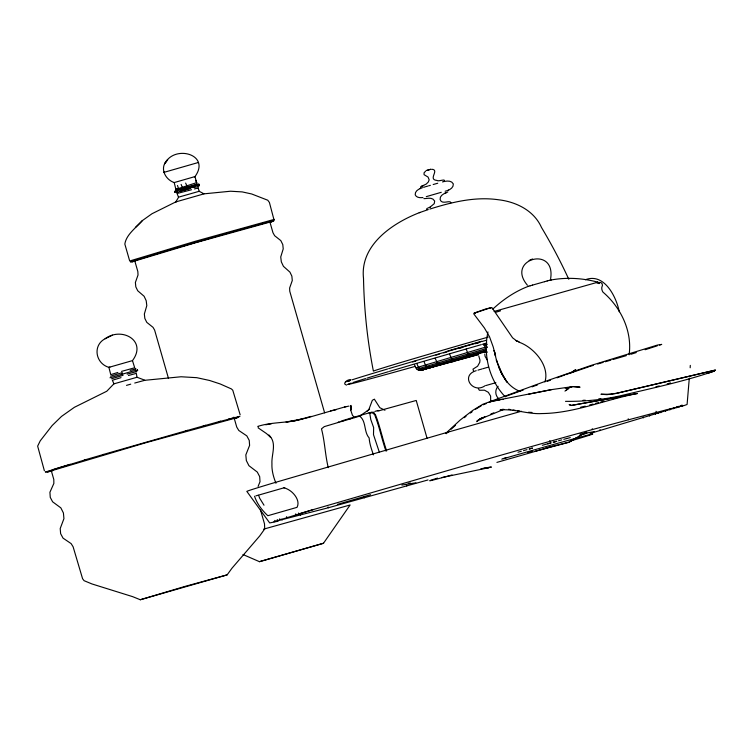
<?xml version="1.0" encoding="UTF-8"?>
<svg xmlns="http://www.w3.org/2000/svg" width="753" height="753" viewBox="0 0 753 753"><rect width="100%" height="100%" fill="white"/><g stroke="black" fill="none" stroke-linecap="round" stroke-linejoin="round"><path stroke-width="1.13" d="M199.216 185.831L199.338 184.381L194.509 185.379L178.386 190.293L174.611 191.911L175.063 192.495M689.306 378.091L687.094 404.483L683.329 405.848M690.172 367.765L690.294 365.384M490.655 308.344L490.843 307.685L474.305 313.154L475.388 313.502M174.611 191.911L174.677 191.177M176.842 188.739L175.882 189.37L174.197 182.565C164.643 179.318 159.212 167.222 167.684 159.74L164.813 163.693C174.065 144.369 211.235 154.196 194.999 176.578L196.712 183.026L195.78 180.334M487.944 331.941C483.021 354.748 488.97 379.794 505.216 396.812M629.113 354.776C632.379 331.094 620.754 307.262 602.974 292.136C602.052 290.752 601.628 289.058 601.798 287.411C603.906 283.796 600.63 280.7 597.167 283.326M478.324 388.557L479.35 390.27L484.48 390.186L488.33 392.322L490.598 396.087L490.674 400.492M519.024 341.711L516.087 340.657L517.17 341.297L512.605 337.833L491.925 307.61L486.165 308.824L474.126 313.107L473.797 313.907L484.424 327.997L489.488 336.704L493.215 346.982L495.587 356.178L494.241 350.578C497.404 366.391 503.616 385.131 520.059 391.409M258.091 486.41L260.011 481.722L259.681 476.649L257.31 472.093L248.923 465.683L246.344 460.563L245.826 454.906L249.601 445.399L249.243 440.401L246.815 435.874L238.805 430.481L236.743 427.083L233.891 417.134M174.197 182.565L194.999 176.578L194.396 176.804M190.387 188.542L179.572 191.366L185.511 189.775L189.972 188.081L190.33 187.271L199.338 184.381M175.882 189.37L196.749 182.621M176.381 201.813L175.722 201.964L178.668 197.145L199.197 191.29L203.978 193.841L230.569 191.224L242.212 191.902L251.662 193.973L267.786 200.232L269.414 202.472L273.951 219.66M544.918 381.969C550.076 365.591 533.35 346.804 518.516 342.013M263.569 529.152L350.117 504.981L323.461 543.299L259.456 561.672L242.974 554.519M484.141 343.886L486.071 350.757L485.629 351.689L473.176 355.397L476.715 354.484M599.369 283.354L599.557 282.968M259.456 561.672L323.583 543.214M51.27 470.625L53.802 479.463L53.858 483.435L49.924 492.255L50.263 497.385L52.616 501.809L60.852 507.88L63.412 512.953L63.93 518.657L60.212 528.531L60.626 533.651L63.036 538.131L71.111 543.6L73.097 546.744L82.576 578.709L84.082 580.685L92.017 583.97L132.641 596.649L140.293 599.746L227.124 574.878L231.98 568.204L259.719 535.948L264.708 528.954L264.51 523.909L260.425 509.677M498.1 386.289C494.919 389.536 495.013 395.165 498.307 398.299M420.701 186.791L420.748 187.789M450.953 202.83C450.162 199.479 441.672 205.324 440.11 199.46C439.62 195.102 444.675 193.389 447.837 191.959M203.922 193.888L175.788 201.917L151.984 213.739L142.298 220.648C136.265 227.679 126.24 234.456 124.838 244.076L129.695 260.99L195.168 241.327L274.271 219.387M350.201 406.215L351.011 405.396L350.691 410.121L350.87 406.234L350.973 410.903L352.442 415.27L354.578 417.623M142.524 220.46L135.389 227.434M446.237 433.69L448.75 431.403M451.16 429.21L455.471 425.276M445.588 433.512L460.13 420.099L472.62 410.479L482.795 404.286L544.777 381.536L590.794 365.516L657.35 345.09L661.718 344.394L659.506 345.1M572.562 372.189L574.831 370.147L570.548 373.083M482.024 417.642L479.567 419.835L484.678 416.946M366.984 411.26L369.61 408.964M492.82 309.088C503.239 299.43 515.221 291.27 528.559 286.253M198.519 162.45L163.627 172.456L164.436 172.258M271.099 221.608L268.2 222.088M476.837 421.689L479.925 419.054M464.337 417.67L466.013 416.277M427.177 208.317L426.678 208.967L427.243 209.616M564.966 391.099L568.76 388.332L565.917 390.412M550.641 278.666C555.874 244.932 505.291 259.277 527.439 285.246M572.628 372.311L575.791 369.827L572.158 372.5M425.784 170.969L424.061 172.823L424.061 174.677L428.033 177.04L429.172 179.835L428.297 182.019L426.236 184.071L421.256 186.415L423.647 185.577M121.506 371.398L134.693 367.765L132.472 360.612C147.466 340.62 121.591 326.538 105.279 338.652C92.355 345.269 95.443 363.464 108.903 367.36L110.747 374.627L117.892 372.453M470.39 413.049L472.14 411.759M475.642 409.171L481.233 405.829M360.179 415.75L368.735 409.83L372.302 400.38L373.526 399.551M476.884 420.965L480.687 418.404M136.509 371.013L137.63 370.316L137.328 369.497M576.214 437.917L569.202 442.086L555.083 445.682M578.219 436.721L586.248 431.958M586.088 432.09L568.967 442.284L535.364 451.207M422.48 187.685C419.27 188.683 414.762 190.829 415.214 194.839C416.437 197.747 420.221 197.917 422.922 197.531M444.166 181.473C446.284 178.019 438.425 182.047 436.759 180.4C427.6 179.478 439.997 169.707 431.714 169.265M445.164 191.234C448.741 190.443 453.692 188.241 453.325 183.92C451.348 180.005 445.992 180.927 442.491 181.925M429.897 207.254L434.236 203.668L434.66 201.023C432.269 196.674 427.384 198.679 423.864 198.651M484.791 416.814L480.207 419.082L503.889 409.34M105.109 338.737L112.423 335.179M198.143 188.005L199.197 191.29M585.392 279.74C604.198 272.454 616.378 296.814 619.267 311.78M590.07 433.474L682.755 405.641C558.83 437.22 436.279 474.108 313.408 509.555L273.904 521.735L328.308 507.776L428.024 479.953M278.036 521.208L269.687 522.94L246.815 491.361L248.895 490.561A115.247 1.205 -16 0 1 271.842 483.435L443.639 433.399A256.952 2.692 -16 0 1 521.387 411.251M420.033 212.421C392.699 222.926 359.765 244.989 363.511 278.412C364.113 309.53 367.37 340.61 373.394 371.154A108.658 1.139 -16 0 1 488.17 337.099M529.124 260.463L532.531 258.985M490.73 414.141L493.808 412.823M338.248 422.122L339.095 421.878M140.293 599.746L185.031 586.399L227.124 574.878M483.153 404.794L486.137 403.627M489.121 402.46L492.095 401.293M551.187 279.89L550.688 279.994M597.167 282.46L597.891 282.177C582.493 278.036 566.058 277.104 550.387 280.135M135.267 369.111L135.982 368.838L130.156 370.401M136.039 371.775L136.754 371.502L127.144 374.128M446.501 192.627L444.872 193.229M427.93 207.988L430.245 207.131M414.442 364.725L415.948 367.859L485.101 347.255M415.948 367.859L416.936 369.196L485.525 348.761M416.936 369.196L418.329 370.099L485.864 349.985M486.109 350.973L421.595 370.184L418.329 370.099M234.249 418.122L236.263 417.388M237.844 417.106L239.934 416.343L218.671 421.784M235.162 418.461L238.23 417.331L145.734 442.745L47.383 471.99L52.352 470.917M547.262 381.338L550.509 380.161M557.004 377.808L564.581 375.06M519.937 391.221L523.231 390.026M532.013 386.854L537.51 384.868M495.305 400.135L498.514 398.968M504.934 396.652L518.836 391.616M419.976 188.608L420.494 188.419M448.044 190.34L448.562 190.151M428.278 209.569L419.223 212.713M350.992 379.766C348.074 378.721 341.335 384.021 346.644 385.075M707.227 373.516L714.531 371.003C684.016 381.536 652.211 388.068 620.867 395.702C602.72 399.787 584.102 401.594 565.512 401.34M565.691 374.683L588.931 366.758M269.941 222.116L274.12 220.563L261.733 223.782M269.715 222.512L272.859 221.297L195.733 242.692L131.897 261.865L135.163 261.103M630.76 354.334L636.285 352.564M645.133 349.721L657.294 345.815M132.104 360.725L108.903 367.36L109.919 367.125M52.098 469.891L58.527 467.858M233.458 418.536L236.8 417.482M590.004 366.41L593.251 365.384M304.683 418.574L346.267 406.507M476.207 370.683C459.979 375.323 472.63 394.327 484.97 385.809M175.618 190.311L198.208 183.873M176.287 192.683L178.508 191.996L176.249 192.1L175.873 190.782M144.19 257.46L133.149 261.131L135.286 260.632M495.549 312.344L500.557 310.82M59.591 467.519L70.245 464.29M341.081 421.162L342.634 420.692M423.628 187.328L425.407 186.791M426.302 196.637L441.267 192.307M429.859 209.052C452.007 202.105 475.209 196.401 498.571 199.771C516.125 201.813 533.999 210.539 541.473 227.434C551.488 244.198 560.627 261.489 568.779 279.241M85.475 459.754L45.406 472.046L47.213 471.773M313.408 509.555L298.743 513.904L298.499 513.047M152.191 255.003L180.541 246.72M165.302 251.173L130.438 261.912L133.77 261.131M426.179 186.565L427.704 186.113M485.064 345.175L486.73 344.686M477.986 370.147L479.52 369.695M120.998 377.639L112.357 380.246L113.995 383.87M84.364 460.027L103.594 454.436M428.589 185.85L430.358 185.342M528.399 286.3L530.263 285.764M494.156 311.45L597.891 282.177M480.282 369.469L482.052 368.951M485.854 385.555L495.86 382.684M597.571 364.019L603.097 362.4M605.308 361.76L610.843 360.141M613.055 359.501L626.336 355.623M255.888 495.85L258.213 495.182M337.41 504.388L370.589 494.702M179.694 246.937L211.659 237.732M181.633 246.41L227.34 233.279M122.315 372.622L110.54 376.189M137.63 370.316L133.968 370.768L109.994 377.799M123.078 375.295L111.529 378.797M103.17 454.511L187.544 430.349M530.131 285.801L532.587 285.086M447.094 351.18L481.581 341.25M486.071 350.757L419.958 370.448L478.324 354.644M484.631 351.858L484.857 352.583L486.984 351.971M487.135 352.122L484.857 352.583M482.937 368.697L488.575 367.078M503.211 458.568L506.59 457.589M191.535 189.747L177.049 193.493L178.517 197.22M126.504 385.367L130.74 384.162M532.484 285.114L544.617 281.678M475.981 354.324L423.723 368.848M478.089 354.512L422.038 370.043L423.628 369.789M284.728 487.605L258.59 495.116L259.653 498.185L264.002 505.216M433.182 184.523L437.728 183.233M566.463 388.294L572.958 386.571L579.848 387.155L572.958 386.571L551.591 389.612L490.034 401.622L500.02 399.862M517.96 452.224L521.34 451.254M523.504 450.642L526.968 449.654M532.456 448.091L529.095 449.042A80.693 0.847 -16 0 1 532.324 448.176M483.652 345.345L487.153 344.366M542.329 445.305L551.102 442.839M189.972 188.081L194.895 186.706L195.253 185.887L194.509 185.379M226.389 233.581L241.769 229.223M128.434 375.502L136.321 373.366L137.018 377.262L145.047 380.274L181.031 376.764L196.787 377.677L209.579 380.472L220.205 383.964L231.397 388.925L232.781 390.252L240.141 414.752M134.74 383.032L144.689 380.331M544.541 281.697L547.28 280.935M185.85 430.867L205.644 425.294M240.282 229.684L264.068 223.095M547.167 280.963L549.408 280.342M372.189 412.032L368.989 412.917M360.64 415.844L324.308 426.612L321.475 428.843C324.863 441.719 325.108 454.727 328.261 467.651M369.714 413.341L374.241 412.079M378.778 410.827L416.23 400.464L427.064 438.265M556.392 441.371L553.22 442.246A80.693 0.847 -16 0 1 556.844 441.286M558.51 440.778L561.682 439.903M563.799 439.31L566.981 438.425M203.272 426.01L220.544 421.2M193.681 187.61L198.613 186.283L197.926 184.457M194.462 188.937L198.406 187.883M549.266 280.38L550.857 279.947M253.3 226.079L260.679 224.074M311.177 416.371L293.726 421.106L286.036 422.009L303.374 418.743C288.54 423.337 272.577 421.633 257.761 426.405L258.392 426.885M589.693 404.973L593.035 404.079M595.265 403.476L598.616 402.582M600.847 401.989L604.188 401.085M613.111 398.704L619.804 396.906L571.461 405.396L569.136 404.596L571.113 405.5L637.518 393.48C605.581 399.532 574.821 413.209 542.009 413.557C527.844 414.479 514.139 408.474 500.096 410.027L503.06 409.246M655.872 386.826L659.261 385.931M667.177 383.842L670.575 382.948M377.874 410.62L375.098 411.336M582.643 434.217L586.879 433.126M568.694 387.786L570.84 387.24L565.239 388.143M228.234 419.223L234.522 417.651M48.305 471.5L50.479 470.954M377.375 410.818L378.599 410.507M527.712 452.478L532.277 451.339M545.963 447.941L552.806 446.247M344.545 407.091L348.78 406.102M480.772 468.903L485.101 467.914M580.732 407.185L585.232 406.168M330.548 410.865L336.064 409.745M528.521 394.214L551.591 389.612M441.55 477.628L489.083 467.641L486.786 467.82M346.305 381.564L345.674 381.686L349.401 381.009M579.923 434.199L594.202 431.62M182.057 188.937L190.33 187.271L189.596 186.763M483.831 468.394L491.398 467.048L486.786 467.651M265.724 424.767L271.212 423.854M401.867 485.064L415.872 482.833M408.22 483.379L410.451 483.031M423.93 369.328C420.268 370.561 417.877 366.777 416.964 363.793M429.869 368.179L426.989 368.001M430.462 367.285C426.876 368.349 424.937 364.32 424.014 361.581M439.912 365.45L437.493 365.139M137.018 377.262L113.872 383.861L106.785 391.231L74.396 407.298L61.52 416.409L52.145 425.558L40.238 440.825L37.65 446.124L44.389 470.804M440.74 364.188L439.573 364.301L437.286 362.814L435.13 358.24M342.916 421.2L342.559 420.635L350.107 418.357L350.277 418.932L349.797 418.442L369.685 412.7L370.768 419.477L373.648 427.591L373.497 434.679L379.258 451.941M598.673 398.939L600.903 398.723M453.052 361.798L451.254 361.318M583.001 400.314L585.269 400.229M454.068 360.254L451.461 358.635L449.503 353.91M498.966 399.476L503.409 399.438M528.474 412.268L531.995 412.446M468.413 357.468L466.709 355.67M508.595 409.256L510.779 409.623M512.972 409.98L515.165 410.338M517.358 410.705L519.551 411.063M469.543 355.745L467.914 353.835L466.239 349.044M283.928 487.822L286.074 488.509A15.606 10.843 45.6 0 1 292.249 492.434C296.117 496.029 299.835 502.063 297.04 507.343L267.833 515.72C262.091 510.383 257.008 503.757 254.552 496.246M377.95 410.432L378.815 410.799M384.962 410.253L379.813 407.693L374.316 399.109M181.689 189.756L182.433 190.255M258.091 427.808L266.477 433.559L270.732 437.408L268.793 435.027C277.415 442.83 271.325 454.106 271.937 463.754C271.626 470.484 273.48 477.063 275.946 483.257M473.543 371.078L472.988 369.149L477.609 366.212L479.746 362.362L479.99 360.16L478.776 355.934M121.882 373.384L122.626 373.968M359.642 416.117C366.504 421.228 363.614 431.695 369.139 437.926C369.554 443.799 371.521 449.343 373.45 454.859M373.055 412.399L375.371 414.517C380.03 426.339 382.402 438.632 386.666 450.878M372.349 412.606L374.674 414.734C379.333 426.537 381.686 438.811 385.95 451.047M198.736 184.316L199.3 184.862M487.379 360.179L485.111 356.404L484.781 354.211M598.71 282.714L599.011 283.617M499.183 367.85L502.675 375.182L496.293 359.953L496.867 361.534M185.624 183.101L186.857 185.699M181.115 184.41L182.188 187.045M177.501 185.473L178.367 188.175M682.086 405.086L682.331 405.942M681.503 405.293L681.747 406.149M680.872 405.519L681.126 406.375M679.018 406.14L679.262 406.996M676.523 406.94L676.768 407.797M673.398 407.919L673.653 408.775M669.681 409.067L669.935 409.924M665.388 410.376L665.633 411.232M660.55 411.835L660.795 412.691M657.783 412.663L658.028 413.519M656.023 411.289L656.277 412.145M655.204 413.435L655.449 414.291M649.378 415.167L649.623 416.023M643.118 417.011L643.363 417.877M628.218 418.79L628.463 419.656M599.981 429.662L600.235 430.528M592.253 428.711L592.498 429.577M549.784 440.599L550.029 441.456M406.498 485.111L406.742 485.967M364.028 496.989L364.273 497.855M269.734 221.41L272.963 232.705L274.629 235.698L280.813 240.612L282.789 244.584L283.222 248.895L280.737 256.952L281.321 261.837L283.429 266.327L289.933 272.125L291.863 276.125L292.286 280.502L289.632 288.041L289.754 291.232L324.618 412.823M328.063 506.91L328.308 507.776M300.259 514.421L300.503 515.278M295.731 513.875L295.976 514.732M286.601 516.643L286.846 517.499M281.876 519.165L282.121 520.022M279.758 518.77L280.012 519.626M277.264 519.57L277.509 520.427M274.789 520.417L275.033 521.274M134.608 260.293L137.846 271.588L138.025 275.005L135.389 282.46L135.822 286.884L137.733 290.771L144.115 296.268L146.204 300.72L146.797 305.643L144.35 314.02L144.84 318.434L146.797 322.369L153.038 327.348L154.629 330.115L168.512 378.524M494.241 350.578L494.429 351.359M415.138 366.41A136.99 1.431 -16 0 1 347.811 384.472M348.065 384.228A136.99 1.431 -16 0 1 351.246 383.079M353.006 382.505A136.99 1.431 -16 0 1 365.544 378.58M366.89 378.166A136.99 1.431 -16 0 1 388.444 371.681M389.442 371.389A136.99 1.431 -16 0 1 481.327 344.639M482.428 344.328A136.99 1.431 -16 0 1 486.843 343.057M501.78 459.161A84.995 0.894 -16 0 1 584.328 435.996A84.995 0.894 -16 0 1 570.049 441.145M556.034 445.296A84.995 0.894 -16 0 1 551.478 446.633M550.321 446.971A84.995 0.894 -16 0 1 496.905 462.389M452.026 474.983A84.995 0.894 -16 0 1 437.512 478.108M547.76 443.828A80.693 0.847 -16 0 1 550.838 442.962M566.614 438.585A80.693 0.847 -16 0 1 570.285 437.578M584.309 433.85A80.693 0.847 -16 0 1 585.881 433.455M347.284 381.507A136.99 1.431 -16 0 1 350.465 380.359M352.225 379.785A136.99 1.431 -16 0 1 387.663 368.961M388.661 368.669A136.99 1.431 -16 0 1 446.331 351.773M448.543 351.133A136.99 1.431 -16 0 1 480.546 341.918M481.647 341.598A136.99 1.431 -16 0 1 486.061 340.337M412.597 361.977A108.658 1.139 -16 0 1 415.844 361.016M435.912 355.124A108.658 1.139 -16 0 1 439.206 354.164M443.677 352.865A108.658 1.139 -16 0 1 447.066 351.877M459.452 348.291A108.658 1.139 -16 0 1 462.822 347.321M475.35 343.716A108.658 1.139 -16 0 1 478.757 342.737M426.735 170.432L430.707 169.303L426.735 170.432M715.35 370.081L615.521 393.574L606.937 394.666L600.95 394.233L610.175 394.261L617.479 393.094L715.35 370.081M506.835 381.912L501.112 372.33L506.835 381.912M486.965 347.557L486.043 344.196L486.965 347.528"/></g></svg>
